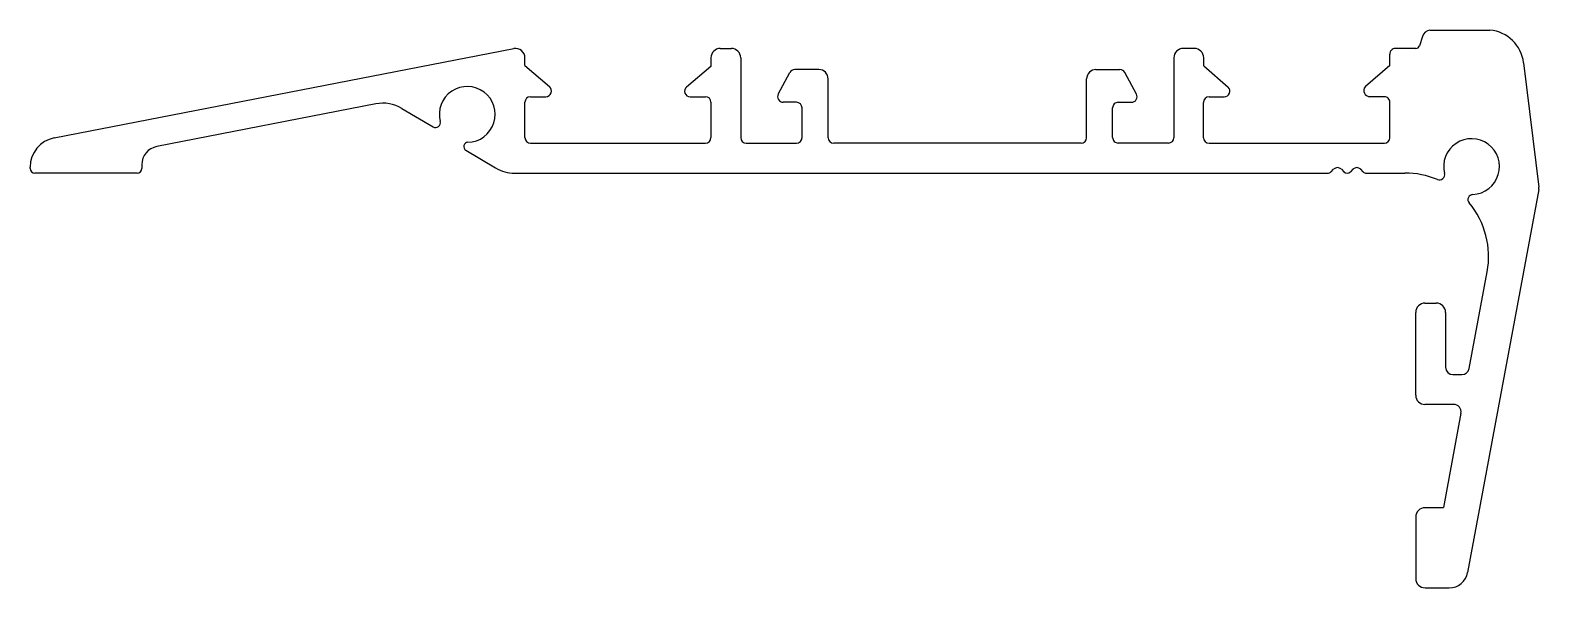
# Model space of a CAD drawing. Extents: x 2487 to 2568.1, y 1013.5 to 1043.5.
import ezdxf

# ---------------------------------------------------------------- set-up
doc = ezdxf.new("R2010")
doc.units = 0
doc.layers.add('STEP_1_0', color=7, linetype='CONTINUOUS')

msp = doc.modelspace()

# ---------------------------------------------------------------- linework, layer by layer
at = {"layer": 'STEP_1_0'}
for p, q in [((2561.887, 1043.181), (2561.723, 1042.674)), ((2562.28, 1043.52), (2565.514, 1043.52)), ((2488.32, 1037.724), (2513.027, 1042.526)), ((2524.129, 1042.536), (2524.726, 1042.536)), ((2549.62, 1042.536), (2549.021, 1042.536)), ((2561.532, 1042.536), (2560.428, 1042.536)), ((2513.627, 1041.626), (2513.627, 1042.031)), ((2513.627, 1041.626), (2514.943, 1040.487)), ((2523.629, 1041.574), (2522.312, 1040.461)), ((2523.629, 1042.036), (2523.629, 1041.574)), ((2525.226, 1042.036), (2525.226, 1037.74)), ((2548.521, 1042.036), (2548.521, 1037.739)), ((2550.12, 1041.596), (2550.12, 1042.036)), ((2550.12, 1041.596), (2551.43, 1040.461)), ((2560.122, 1041.626), (2558.819, 1040.487)), ((2560.122, 1041.626), (2560.122, 1042.229)), ((2567.322, 1041.771), (2568.137, 1035.072)), ((2527.25, 1040.081), (2527.868, 1041.241)), ((2529.427, 1041.4), (2528.133, 1041.4)), ((2529.927, 1037.737), (2529.927, 1040.9)), ((2543.829, 1037.737), (2543.829, 1040.9)), ((2544.329, 1041.4), (2545.619, 1041.4)), ((2546.501, 1040.081), (2545.884, 1041.241)), ((2513.923, 1039.943), (2514.747, 1039.943)), ((2522.509, 1039.943), (2523.337, 1039.943)), ((2550.412, 1039.938), (2551.228, 1039.938)), ((2559.835, 1039.943), (2559.015, 1039.943)), ((2505.612, 1039.557), (2493.835, 1037.268)), ((2507.015, 1039.313), (2508.691, 1038.318)), ((2513.628, 1037.741), (2513.628, 1039.647)), ((2523.629, 1039.651), (2523.629, 1037.741)), ((2528.227, 1039.64), (2527.515, 1039.64)), ((2528.527, 1037.74), (2528.527, 1039.34)), ((2545.225, 1037.749), (2545.225, 1039.342)), ((2545.523, 1039.64), (2546.237, 1039.64)), ((2550.108, 1037.738), (2550.108, 1039.634)), ((2560.133, 1037.735), (2560.133, 1039.646)), ((2510.449, 1037.063), (2512.049, 1036.113)), ((2513.927, 1037.442), (2523.33, 1037.442)), ((2525.526, 1037.44), (2528.227, 1037.44)), ((2543.529, 1037.437), (2530.227, 1037.437)), ((2548.23, 1037.448), (2545.526, 1037.448)), ((2550.409, 1037.437), (2559.835, 1037.437)), ((2487.026, 1036.083), (2487.026, 1036.153)), ((2492.776, 1035.833), (2487.276, 1035.833)), ((2493.026, 1036.286), (2493.026, 1036.083)), ((2513.07, 1035.833), (2556.789, 1035.833)), ((2556.966, 1035.906), (2557.1, 1036.041)), ((2557.525, 1036.041), (2557.656, 1035.909)), ((2558.14, 1036.041), (2558.009, 1035.909)), ((2558.699, 1035.906), (2558.565, 1036.041)), ((2558.876, 1035.833), (2560.941, 1035.833)), ((2568.133, 1034.95), (2564.309, 1014.35)), ((2564.399, 1025.323), (2565.365, 1030.52)), ((2562.019, 1028.843), (2562.624, 1028.843)), ((2561.522, 1023.891), (2561.522, 1028.345)), ((2563.126, 1028.34), (2563.126, 1025.396)), ((2563.523, 1024.996), (2564.002, 1024.996)), ((2563.559, 1023.396), (2562.018, 1023.396)), ((2563.953, 1022.922), (2563.009, 1017.843)), ((2561.522, 1017.341), (2561.522, 1014.031)), ((2562.023, 1017.843), (2563.009, 1017.843)), ((2562.021, 1013.531), (2563.325, 1013.531))]:
    msp.add_line(p, q, dxfattribs=at)
for centre, radius, start, end in [((2562.361, 1043.03), 0.497, 99.32784, 162.29028), ((2565.339, 1041.53), 1.998, 6.93399, 84.96721), ((2513.122, 1042.031), 0.505, 0.05229, 100.94771), ((2524.129, 1042.036), 0.5, 90, 180), ((2524.726, 1042.036), 0.5, 0, 90), ((2549.021, 1042.036), 0.5, 90, 180), ((2549.62, 1042.036), 0.5, 0, 90), ((2560.427, 1042.231), 0.305, 89.85005, 180.41912), ((2561.532, 1042.736), 0.201, 270, 342.03824), ((2528.133, 1041.1), 0.3, 90, 151.96458), ((2529.427, 1040.9), 0.5, 0, 90), ((2544.329, 1040.9), 0.5, 90, 180), ((2545.619, 1041.1), 0.3, 28.03542, 90), ((2510.526, 1038.991), 1.5, 271.36632, 194.79623), ((2513.923, 1039.647), 0.296, 90, 180), ((2514.747, 1040.25), 0.307, 270, 50.37081), ((2522.501, 1040.237), 0.294, 130.18027, 271.51025), ((2523.337, 1039.651), 0.292, 0, 90), ((2527.515, 1039.94), 0.3, 151.96458, 270), ((2546.237, 1039.94), 0.3, 270, 28.03542), ((2550.412, 1039.634), 0.304, 90, 180), ((2551.228, 1040.239), 0.301, 270, 47.77807), ((2559.004, 1040.273), 0.283, 130.90224, 210.8367), ((2559.107, 1040.334), 0.402, 210.8367, 256.81061), ((2559.836, 1039.646), 0.297, 0, 90.2746), ((2505.994, 1037.594), 2, 59.29104, 101), ((2528.227, 1039.34), 0.3, 0, 90), ((2545.523, 1039.342), 0.298, 90, 180.00137), ((2508.824, 1038.542), 0.26, 239.29104, 14.79623), ((2488.626, 1036.153), 1.6, 101, 180), ((2510.567, 1037.261), 0.23, 91.36632, 239.29104), ((2513.927, 1037.741), 0.299, 180, 270), ((2523.33, 1037.741), 0.299, 270, 360), ((2525.526, 1037.74), 0.3, 180, 270), ((2528.227, 1037.74), 0.3, 270, 360), ((2530.227, 1037.737), 0.3, 180, 270), ((2543.529, 1037.737), 0.3, 270, 360), ((2545.526, 1037.749), 0.301, 180.00137, 270.01343), ((2548.23, 1037.739), 0.291, 270.01343, 360), ((2550.409, 1037.738), 0.301, 180, 270), ((2559.835, 1037.735), 0.298, 270, 0), ((2564.523, 1036.185), 1.5, 272.77457, 194.20988), ((2494.026, 1036.286), 1, 101, 180), ((2487.276, 1036.083), 0.25, 180, 270), ((2492.776, 1036.083), 0.25, 270, 360), ((2513.07, 1037.833), 2, 239.29104, 270), ((2556.789, 1036.083), 0.25, 270, 315), ((2557.312, 1035.828), 0.3, 45, 135), ((2557.832, 1036.086), 0.25, 225, 315), ((2558.352, 1035.828), 0.3, 45, 135), ((2558.876, 1036.083), 0.25, 225, 270), ((2560.963, 1031.338), 4.495, 67.42615, 90.28762), ((2562.797, 1035.748), 0.281, 247.42615, 14.20988), ((2567.74, 1035.023), 0.4, 349.47653, 6.96459), ((2564.609, 1034.407), 0.28, 92.77457, 219.87057), ((2560.941, 1031.343), 4.5, 349.47263, 39.87057), ((2562.019, 1028.345), 0.497, 90, 180), ((2562.624, 1028.34), 0.503, 0, 90), ((2563.526, 1025.396), 0.4, 180, 269.48478), ((2564.005, 1025.396), 0.401, 269.48478, 349.47237), ((2562.018, 1023.891), 0.496, 180, 270), ((2563.559, 1022.996), 0.4, 349.47653, 90), ((2562.023, 1017.341), 0.501, 90, 180), ((2562.021, 1014.031), 0.5, 180, 270), ((2563.325, 1014.532), 1.001, 270, 349.48468)]:
    msp.add_arc(centre, radius, start, end, dxfattribs=at)

doc.saveas('drawing.dxf')
